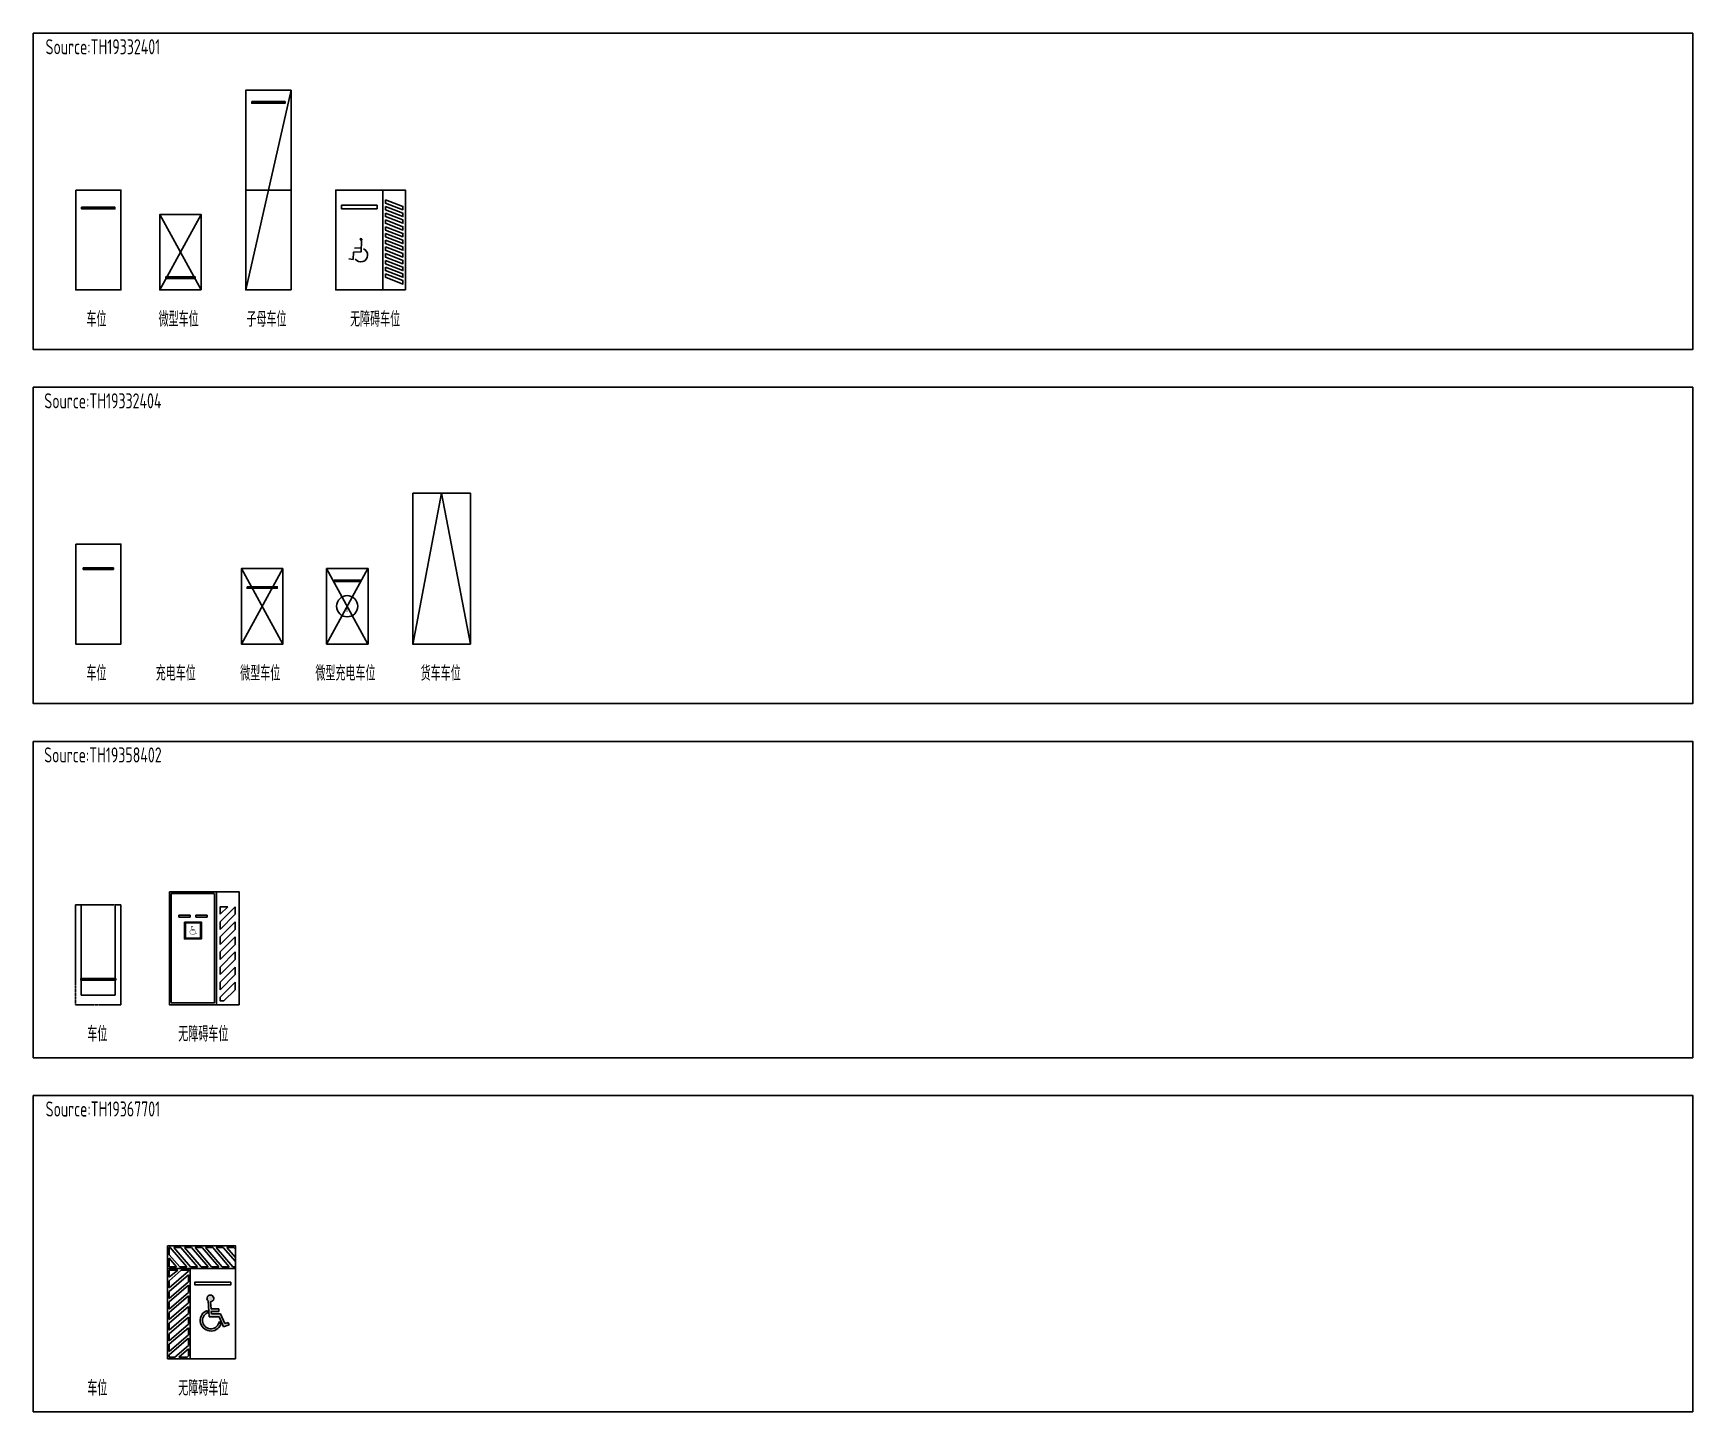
# Model space of a CAD drawing. Header units: millimetres. Extents: x 4401 to 92484, y 1885 to 582422.
# Drawn here: x 4401 to 92484, y 133425 to 206592 of the extents above; entities that cross this region are included whole.
import ezdxf
from ezdxf.enums import TextEntityAlignment as Align

# ---------------------------------------------------------------- set-up
doc = ezdxf.new("R2010")
doc.units = ezdxf.units.MM
doc.header["$MEASUREMENT"] = 0
for name, pattern in [('$0$__附着_A09-行车流线_SEN23M28_设计区$0$DASH', [0.35, 0.25, -0.1]), ('0502方兴地下车库$0$135$0$HIDDEN', [0.375, 0.25, -0.125]), ('DASH', [0.35, 0.25, -0.1])]:
    doc.linetypes.add(name, pattern=pattern)
for name, color, linetype in [('$0$STD-PARK', 103, '$0$__附着_A09-行车流线_SEN23M28_设计区$0$DASH'), ('AD-NOTE-BLPT', 3, 'Continuous'), ('AE-ELEV-4', 251, 'Continuous'), ('AE-ELEV-CAR', 85, 'Continuous'), ('AE-EQPM-CARS', 66, 'Continuous'), ('C-XREF-INT', 7, 'Continuous'), ('E-UNIV-NOTE', 6, 'Continuous')]:
    doc.layers.add(name, color=color, linetype=linetype)
doc.layers.add('A-chongdian', color=4, linetype='Continuous', lineweight=30)
doc.styles.add('TH-STYLE1', font='Stfangso_0.ttf', dxfattribs={"width": 0.699999988079071})
doc.styles.add('TH-STYLE3', font='TSSDENG', dxfattribs={"width": 0.7, "bigfont": 'TSSDCHN'})

# ---------------------------------------------------------------- blocks, each defined once
blk = doc.blocks.new('B3-B1$0$A$C2E4A0B49')
at = {"layer": 'AE-ELEV-4', "ltscale": 0.5}
h = blk.add_hatch(color=256, dxfattribs=at)
edge = h.paths.add_edge_path()
edge.add_line((501119366.4408658, 304287856.8157343), (501118885.0178684, 304287845.6895401))
edge.add_line((501118885.0178684, 304287845.6895401), (501118873.9982492, 304287984.4723058))
edge.add_line((501118873.9982492, 304287984.4723058), (501119271.84911, 304287984.4723058))
edge.add_line((501119271.84911, 304287984.4723058), (501119271.84911, 304288109.531516))
edge.add_line((501119271.84911, 304288109.531516), (501118864.0683069, 304288109.531516))
edge.add_line((501118864.0683069, 304288109.531516), (501118833.8946769, 304288489.5428169))
edge.add_ellipse((501118827.0584331, 304288670.2221206), major_axis=(88.65352452963383, 157.582669145573), ratio=0.9999999994636292, start_angle=211.528248532127, end_angle=526.7567482809014)
edge.add_line((501118704.6625954, 304288537.1394247), (501118771.4000692, 304287696.6374932))
edge.add_line((501118771.4000692, 304287696.6374932), (501119300.1573995, 304287696.6374932))
edge.add_line((501119300.1573995, 304287696.6374932), (501119532.0691646, 304287168.1199806))
edge.add_line((501119532.0691646, 304287168.1199806), (501119819.6392935, 304287265.4786259))
edge.add_line((501119819.6392935, 304287265.4786259), (501119768.6190069, 304287395.2896965))
edge.add_line((501119768.6190069, 304287395.2896965), (501119593.8215221, 304287338.624435))
edge.add_line((501119593.8215221, 304287338.624435), (501119366.4408658, 304287856.8157343))
edge = h.paths.add_edge_path()
edge.add_line((501118669.3889464, 304287901.6037149), (501118669.3889464, 304288036.243369))
edge.add_ellipse((501118854.8876151, 304287501.9206589), major_axis=(-187.4907273427078, 533.6269687585419), ratio=0.9999999998415813, start_angle=-0.2137486829934297, end_angle=229.5899344884044)
edge.add_line((501119382.7457821, 304287298.7550366), (501119291.6455415, 304287443.6213019))
edge.add_ellipse((501118854.8876151, 304287501.9206589), major_axis=(-204.9593202917039, 390.0615058903591), ratio=0.9999999998124227, start_angle=-2.8231599266949274, end_angle=234.67712895061038, ccw=False)
for p, q in [((501118669.3889464, 304287901.6037149), (501118669.3889464, 304288036.243369)), ((501118704.6625954, 304288537.1394247), (501118771.4000692, 304287696.6374932)), ((501118771.4000692, 304287696.6374932), (501119300.1573995, 304287696.6374932)), ((501118864.0683069, 304288109.531516), (501118833.8946769, 304288489.5428169)), ((501119271.84911, 304288109.531516), (501118864.0683069, 304288109.531516)), ((501118885.0178684, 304287845.6895401), (501118873.9982492, 304287984.4723058)), ((501118873.9982492, 304287984.4723058), (501119271.84911, 304287984.4723058)), ((501119366.4408658, 304287856.8157343), (501118885.0178684, 304287845.6895401)), ((501119271.84911, 304287984.4723058), (501119271.84911, 304288109.531516)), ((501119300.1573995, 304287696.6374932), (501119532.0691646, 304287168.1199806)), ((501119593.8215221, 304287338.624435), (501119366.4408658, 304287856.8157343)), ((501119382.7457821, 304287298.7550366), (501119291.6455415, 304287443.6213019)), ((501119532.0691646, 304287168.1199806), (501119819.6392935, 304287265.4786259)), ((501119768.6190069, 304287395.2896965), (501119593.8215221, 304287338.624435)), ((501119819.6392935, 304287265.4786259), (501119768.6190069, 304287395.2896965))]:
    blk.add_line(p, q, dxfattribs=at)
for centre, major_axis, ratio, start_param, end_param in [((501118827.0584331, 304288670.2221206), (88.65352452963383, 157.582669145573), 0.9999999994636292, 3.691864397862479, 9.193639614600709), ((501118854.8876151, 304287501.9206589), (-187.4907273427078, 533.6269687585419), 0.9999999998415813, -0.003730618290036958, 4.007100286260739), ((501118854.8876151, 304287501.9206589), (-204.9593799898826, 390.0614745217155), 0.9999999998124227, -0.04927358907930923, 4.095888426267334)]:
    blk.add_ellipse(centre, major_axis=major_axis, ratio=ratio, start_param=start_param, end_param=end_param, dxfattribs=at)
blk = doc.blocks.new('wzacw')
at = {"layer": 'AE-ELEV-4'}
for p, q in [((593273.928449407, 915272.038230089), (593918.6622185674, 916018.956219268)), ((593273.928449407, 915489.1200119114), (593731.2789215548, 916018.9562192672)), ((593273.928449407, 915923.2835755609), (593356.5123275246, 916018.9562192672)), ((593410.0954792635, 914995.6228859347), (594293.4288125976, 916018.956219268)), ((593597.4787762775, 914995.6228859355), (594480.8121096101, 916018.9562192688)), ((593972.2453703061, 914995.6228859355), (594855.5787036403, 916018.9562192688)), ((594159.6286673213, 914995.6228859338), (595042.9620006545, 916018.9562192688)), ((594534.3952613499, 914995.6228859355), (595417.7285946831, 916018.9562192697)), ((594721.7785583641, 914995.6228859355), (595605.1118916974, 916018.9562192672)), ((595096.5451523925, 914995.6228859338), (595979.878485726, 916018.9562192672)), ((595283.9284494068, 914995.6228859338), (596167.2617827402, 916018.956219268)), ((595658.6950434353, 914995.6228859355), (596542.0283767688, 916018.9562192655)), ((595846.0783404489, 914995.6228859347), (596729.4116737829, 916018.956219268)), ((596873.9284494076, 914907.2895526021), (595673.9284494076, 914907.2895526021)), ((595762.2617827401, 914757.572195874), (596785.5951160743, 913874.2388625415)), ((595762.2617827409, 914570.1888988606), (596785.5951160735, 913686.8555655272)), ((596145.6443533739, 914818.9562192687), (596785.5951160743, 914249.00545657)), ((596333.0276503898, 914818.9562192695), (596785.5951160751, 914436.3887535842)), ((596873.9284494076, 910107.2895526021), (596873.9284494076, 914907.2895526021)), ((595762.2617827418, 914195.422304832), (596785.5951160751, 913312.0889714978)), ((595762.2617827401, 914008.0390078161), (596785.5951160735, 913124.7056744844)), ((595762.2617827418, 913633.2724137892), (596785.5951160743, 912749.939080455)), ((595762.2617827409, 913445.8891167733), (596785.5951160735, 912562.55578344)), ((595762.2617827393, 913071.1225227447), (596785.5951160751, 912187.7891894131)), ((595762.2617827409, 912883.7392257313), (596785.5951160743, 912000.4058923988)), ((595762.2617827409, 912508.9726317028), (596785.5951160743, 911625.6392983686)), ((595762.2617827393, 912321.5893346877), (596785.5951160743, 911438.2560013543)), ((595762.2617827409, 911946.8227406591), (596785.5951160751, 911063.4894073259)), ((595762.2617827409, 911759.4394436448), (596785.5951160727, 910876.1061103116)), ((595762.2617827393, 911384.6728496164), (596785.5951160727, 910501.339516283)), ((595762.2617827393, 911197.2895526021), (596785.5951160735, 910313.9562192687)), ((595673.9284494076, 910107.2895526021), (596873.9284494076, 910107.2895526021)), ((595762.2617827401, 910635.1396615601), (596271.4378209163, 910195.6228859354)), ((595762.2617827401, 910260.3730675307), (595835.0376593408, 910195.6228859354)), ((595835.0376593408, 910195.6228859354), (596271.4378209163, 910195.6228859354))]:
    blk.add_line(p, q, dxfattribs=at)
blk.add_lwpolyline([(596873.9284494068, 916107.2895526021), (593273.928449407, 916107.2895526021), (593273.928449407, 914907.2895526021), (596873.9284494068, 914907.2895526021)], close=True, dxfattribs=at)
for points in [[(593731.2789215548, 916018.9562192672), (593356.5123275246, 916018.9562192672)], [(594293.4288125976, 916018.956219268), (593918.6622185674, 916018.956219268)], [(594855.5787036403, 916018.9562192688), (594480.8121096101, 916018.9562192688)], [(595417.7285946831, 916018.9562192697), (595042.9620006545, 916018.9562192688)], [(595979.878485726, 916018.9562192672), (595605.1118916974, 916018.9562192672)], [(596542.0283767688, 916018.956219268), (596167.2617827402, 916018.956219268)], [(596220.8449344782, 914995.6228859347), (596785.5951160735, 915630.37306753), (596785.5951160735, 916018.9562192672), (596729.4116737822, 916018.9562192672)], [(596408.2282314925, 914995.6228859338), (596785.5951160735, 914995.6228859355), (596785.5951160735, 915442.9897705165), (596408.2282314925, 914995.6228859355)], [(593273.928449407, 914995.6228859347), (593410.0954792635, 914995.6228859347)], [(593597.4787762775, 914995.6228859355), (593972.2453703061, 914995.6228859355)], [(594159.6286673213, 914995.6228859338), (594534.3952613499, 914995.6228859355)], [(594721.7785583641, 914995.6228859355), (595096.5451523925, 914995.6228859338)], [(595283.9284494068, 914995.6228859338), (595658.6950434353, 914995.6228859355)], [(596145.6443533739, 914818.9562192687), (595762.2617827393, 914818.9562192687), (595762.2617827401, 914757.572195874)], [(595762.2617827409, 914570.1888988606), (595762.2617827418, 914195.422304832)], [(595846.0783404496, 914995.6228859363), (596220.8449344782, 914995.6228859347)], [(596785.5951160751, 914436.3887535842), (596785.5951160743, 914818.9562192687), (596333.0276503898, 914818.9562192695)], [(595762.2617827401, 914008.0390078161), (595762.2617827418, 913633.2724137892)], [(595762.2617827409, 913445.8891167733), (595762.2617827393, 913071.1225227447)], [(596785.5951160743, 913874.2388625415), (596785.5951160743, 914249.00545657)], [(596785.5951160751, 913312.0889714978), (596785.5951160735, 913686.8555655272)], [(595762.2617827409, 912883.7392257313), (595762.2617827409, 912508.9726317028)], [(596785.5951160743, 912749.939080455), (596785.5951160735, 913124.7056744844)], [(596785.5951160751, 912187.7891894131), (596785.5951160735, 912562.55578344)], [(595762.2617827393, 912321.5893346877), (595762.2617827409, 911946.8227406591)], [(595762.2617827409, 911759.4394436448), (595762.2617827393, 911384.6728496164)], [(596785.5951160743, 911625.6392983686), (596785.5951160743, 912000.4058923988)], [(595762.2617827393, 911197.2895526021), (595762.2617827409, 910822.5229585735)], [(595762.2617827409, 910822.5229585735), (596488.5196027381, 910195.6228859354), (596785.5951160735, 910195.6228859354), (596785.5951160735, 910313.9562192687)], [(596785.5951160751, 911063.4894073259), (596785.5951160743, 911438.2560013543)], [(596785.5951160727, 910501.339516283), (596785.5951160727, 910876.1061103116)], [(595762.2617827418, 910635.1396615593), (595762.2617827401, 910260.3730675307)]]:
    blk.add_lwpolyline(points, dxfattribs=at)
at = {"layer": 'AE-EQPM-CARS', "linetype": 'ByBlock'}
for points in [[(593273.928449407, 910107.2895526027), (593273.9284494068, 914907.2895526022), (595673.9284494069, 914907.2895526022), (595673.9284494069, 910107.2895526027)], [(593523.9284492955, 914182.2895526134), (593523.9284492953, 914032.2895526129), (595423.9284492952, 914032.2895525969), (595423.928449295, 914182.2895525973)]]:
    blk.add_lwpolyline(points, close=True, dxfattribs=at)
at = {"layer": 'AE-ELEV-4', "extrusion": (2.647602742308784e-23, 1.000000004421456e-16, -1), "zscale": -1, "rotation": 359.9999030966911}
blk.add_blockref('B3-B1$0$A$C2E4A0B49', (-501713945.4839591, -303374509.7812051), dxfattribs=at)
blk = doc.blocks.new('$0$A$C6356253C')
at = {"layer": '$0$STD-PARK', "linetype": '$0$__附着_A09-行车流线_SEN23M28_设计区$0$DASH', "ltscale": 2}
for p, q in [((1199.999998219311, 5300.000000368454), (-1200.000001773238, 5299.999999630381)), ((-1200.000001773238, 5299.999999630381), (-1200, -3.693858162e-07)), ((1200, 3.693858162e-07), (1199.999998219311, 5300.000000368454)), ((-1200, -3.693858162e-07), (1200, 3.693858162e-07))]:
    blk.add_line(p, q, dxfattribs=at)
at = {"layer": '$0$STD-PARK', "color": 8, "linetype": 'ByBlock', "ltscale": 2}
for p, q in [((-900.0000008642673, 499.9999997584382), (-900.0000017806888, 5299.99999975611)), ((899.9999982193112, 5300.000000128173), (899.9999991357327, 500.0000000145519)), ((-925.3354955222458, 1299.999999743304), (-925.3354955371469, 1391.999999742373)), ((-925.3354955371469, 1391.999999742373), (924.9999995324761, 1392.000000239233)), ((924.9999995548278, 1300.000000239699), (-925.3354955222458, 1299.999999743304)), ((924.9999995324761, 1392.000000239233), (924.9999995548278, 1300.000000239699)), ((899.9999991357327, 500.0000000145519), (-900.0000008642673, 499.9999997584382))]:
    blk.add_line(p, q, dxfattribs=at)
blk = doc.blocks.new('无障碍车位1')
at = {"layer": 'AE-EQPM-CARS'}
for p, q in [((499.9999995979015, 4750.000000001863), (1099.999999597901, 4750.000000004657)), ((499.9999995979015, 4750.000000001863), (499.9999995979015, 4650.000000001863)), ((499.9999995979015, 4650.000000001863), (1099.999999597901, 4650.000000004657)), ((1099.999999597901, 4750.000000004657), (1099.999999597901, 4650.000000004657)), ((1399.999999579275, 4750.000000008848), (1999.999999579275, 4750.000000011642)), ((1399.999999579275, 4650.000000008848), (1399.999999579275, 4750.000000008848)), ((1399.999999579275, 4650.000000008848), (1999.999999579275, 4650.000000011642)), ((1999.999999579275, 4650.000000011642), (1999.999999579275, 4750.000000011642)), ((3499.999999542022, 5199.999999982771), (2699.999999591848, 4400.000000032596)), ((3099.999999566935, 5199.999999982771), (2699.999999591848, 4800.000000007451)), ((3499.999999542022, 4799.999999982771), (2699.999999591848, 4000.000000032596)), ((3499.999999542022, 4399.999999982771), (2699.999999591848, 3600.000000032596)), ((3499.999999542022, 3999.999999982771), (2699.999999591848, 3200.000000032596)), ((3499.999999542022, 3599.999999982771), (2699.999999591848, 2800.000000032596)), ((3499.999999542022, 3199.999999982771), (2699.999999591848, 2400.000000032596)), ((3499.999999542022, 2799.999999982771), (2699.999999591848, 2000.000000032596)), ((3499.999999542022, 2399.999999982771), (2699.999999591848, 1600.000000032596)), ((3499.999999542022, 1999.999999982771), (2699.999999591848, 1200.000000032596)), ((3499.999999542022, 1599.999999982771), (2699.999999591848, 800.0000000325963)), ((3499.999999542022, 1199.999999982771), (2699.999999591848, 400.0000000325963)), ((3499.999999542022, 799.9999999827705), (2899.999999631429, 200.0000000721775))]:
    blk.add_line(p, q, dxfattribs=at)
for points in [[(-4.097819328308105e-07, 6000.000000001863), (2499.999999590684, 5999.999999977183), (2499.99999953527, -2.281740307807922e-08), (0, 0)], [(2499.999999597901, 5999.999999977183), (3699.999999542022, 5999.999999977183), (3699.999999542022, 7.217749953269958e-08), (2499.999999591848, 7.217749953269958e-08)], [(799.9999995885883, 4390.000000002794), (1699.999999588588, 4390.000000002794), (1699.999999588588, 3490.000000002794), (799.9999995885883, 3490.000000002794)], [(849.9999995885883, 4340.000000002794), (1649.999999588588, 4340.000000002794), (1649.999999588588, 3540.000000002794), (849.9999995885883, 3540.000000002794)]]:
    blk.add_lwpolyline(points, close=True, dxfattribs=at)
at = {"layer": 'AE-EQPM-CARS', "color": 251, "linetype": 'DASH'}
blk.add_lwpolyline([(99.99999959697016, 5900.000000000931), (2399.999999589752, 5899.999999978114), (2399.999999536201, 99.99999997811392), (99.99999999301508, 99.99999999906868)], close=True, dxfattribs=at)
at = {"layer": 'AE-EQPM-CARS'}
for points in [[(2499.999999590684, 5999.999999977183), (3699.999999592314, 5999.999999977183), (3699.999999536667, -3.725290298461914e-08), (2499.99999953527, -2.281740307807922e-08)], [(2699.999999591848, 4800.000000007451), (2699.999999591848, 5199.999999982771), (3099.999999566935, 5199.999999982771)], [(3499.999999542022, 5199.999999982771), (3499.999999542022, 4799.999999982771)], [(2699.999999591848, 4000.000000032596), (2699.999999591848, 4400.000000032596)], [(2699.999999591848, 3200.000000032596), (2699.999999591848, 3600.000000032596)], [(3499.999999542022, 4399.999999982771), (3499.999999542022, 3999.999999982771)], [(3499.999999542022, 3599.999999982771), (3499.999999542022, 3199.999999982771)], [(2699.999999591848, 2400.000000032596), (2699.999999591848, 2800.000000032596)], [(3499.999999542022, 2799.999999982771), (3499.999999542022, 2399.999999982771)], [(2699.999999591848, 1600.000000032596), (2699.999999591848, 2000.000000032596)], [(3499.999999542022, 1999.999999982771), (3499.999999542022, 1599.999999982771)], [(2699.999999591848, 800.0000000325963), (2699.999999591848, 1200.000000032596)], [(3499.999999542022, 1199.999999982771), (3499.999999542022, 799.9999999827705)], [(2899.999999631429, 200.0000000721775), (2699.999999591848, 200.0000000721775), (2699.999999591848, 400.0000000325963)]]:
    blk.add_lwpolyline(points, dxfattribs=at)
at = {"layer": 'AE-EQPM-CARS', "const_width": 19.20000000000647}
blk.add_lwpolyline([(1163.025386165129, 3995.683606331702, 1.284984704251645), (1371.459745223867, 3791.100010610186, 1.467757040373327)], format="xyb", dxfattribs=at)
for points in [[(1174.069008046994, 4156.490010633133), (1204.470433495473, 3923.476894150488), (1371.161242405651, 3923.476894152351), (1415.005475023994, 3762.71511530783), (1477.462825260125, 3776.571689880919)], [(1192.352851813659, 4001.462006140035), (1337.244005852612, 4001.462006141432)]]:
    blk.add_lwpolyline(points, dxfattribs=at)
at = {"layer": 'AE-EQPM-CARS', "const_width": 38.40000000001293}
blk.add_lwpolyline([(1184.011127704522, 4150.973512497265, 1), (1221.29578966694, 4150.973512497731, 1)], format="xyb", close=True, dxfattribs=at)
blk = doc.blocks.new('小型车位')
for points in [[(-2.7939677e-09, 5299.999999999302), (2.3283064e-09, -1.6298145e-09), (2400.000000001397, 2.328306e-10), (2399.999999997206, 5299.999999999767)], [(315.999999998603, 4391.999999998136), (2083.999999998138, 4392), (2083.999999998138, 4299.999999999534), (315.9999999981374, 4299.999999999302)]]:
    blk.add_lwpolyline(points, close=True)
blk = doc.blocks.new('微型车位4')
for p, q in [((1.100000000002637, 2.000000000010913), (-1.100000224942959, -1.99999987626802)), ((1.099999775056403, -1.999999999988403), (-1.09999999999809, 2.000000123732434))]:
    blk.add_line(p, q)
for points in [[(-1.09999999999809, 2.000000123732434), (-1.100000224942959, -1.99999987626802), (1.099999775056403, -1.999999999988403), (1.100000000002637, 2.000000000010913)], [(-0.7840000337400852, 1.400000105959861), (0.783999966259671, 1.400000017780939), (0.7839999610864652, 1.308000017781296), (-0.7840000389142006, 1.308000105960672)]]:
    blk.add_lwpolyline(points, close=True)
blk = doc.blocks.new('子母车位1')
for points in [[(1199.999999811873, 5300.000000057742), (-1200.000000068918, 5300.000000054716), (-1200.000000198139, 10600.00000005471), (1199.999999685213, 10600.00000005751)], [(-884.0000003145543, 9999.999999492664), (883.999999685213, 9999.999999492664), (883.999999685213, 9907.999999492664), (-884.0000003145543, 9907.999999492664)], [(1199.999999940861, 9.313226e-10), (-1199.999999939464, -4.656613e-10), (-1200.000000068452, 5299.999999996973), (1199.999999810941, 5300.000000001165)]]:
    blk.add_lwpolyline(points, close=True)
blk.add_lwpolyline([(-1199.999999939464, -4.656613e-10), (1199.999999812804, 10600.00000005611)])
blk = doc.blocks.new('无障碍车位3')
for p, q in [((-46392.62915816891, 247096.922786449), (-46392.62915783701, 248996.9227864488)), ((-46392.62915783701, 248996.9227864488), (-46192.62915783725, 248996.9227864138)), ((-46192.62915816867, 247096.9227864143), (-46192.62915783725, 248996.9227864138)), ((-46392.62915816891, 247096.922786449), (-46192.62915816913, 247096.9227864141))]:
    blk.add_line(p, q)
for points in [[(-41892.62915183381, 250496.9227855377), (-41892.62915204372, 249296.9227855367), (-47192.62915778648, 249296.9227865894), (-47192.62915757682, 250496.9227865903)], [(-46682.14723235741, 249431.7773867719), (-46503.10620330903, 249431.7773867423), (-46145.02414504333, 250362.0681858788), (-46324.06517409522, 250362.0681859098)], [(-46324.06517425644, 249431.7773867114), (-46145.02414520667, 249431.7773866799), (-45786.9420869433, 250362.0681858141), (-45965.98311599332, 250362.0681858474)], [(-45965.98311615572, 249431.7773866487), (-45786.94208710524, 249431.7773866173), (-45428.86002884235, 250362.0681857538), (-45607.90105789284, 250362.068185785)], [(-45607.90105805453, 249431.7773865861), (-45428.86002900451, 249431.7773865533), (-45070.77797074045, 250362.0681856912), (-45249.81899979117, 250362.0681857224)], [(-45249.81899995333, 249431.7773865237), (-45070.77797090192, 249431.7773864925), (-44712.69591263786, 250362.0681856288), (-44891.73694168997, 250362.0681856599)], [(-44891.7369418533, 249431.7773864611), (-44712.69591280003, 249431.7773864298), (-44354.61385453759, 250362.0681855661), (-44533.65488358901, 250362.0681855976)], [(-44533.65488375141, 249431.7773863989), (-44354.61385469906, 249431.7773863675), (-43996.53179643547, 250362.0681855037), (-44175.57282548711, 250362.0681855349)], [(-44175.57282564952, 249431.7773863363), (-43996.53179659812, 249431.7773863051), (-43638.44973833473, 250362.0681854411), (-43817.49076738546, 250362.0681854723)], [(-43817.49076754786, 249431.7773862736), (-43638.44973849714, 249431.7773862424), (-43280.36768023379, 250362.0681853768), (-43459.40870928543, 250362.0681854099)], [(-43459.40870944667, 249431.7773862113), (-43280.36768039712, 249431.7773861798), (-42922.28562213259, 250362.0681853142), (-43101.32665118262, 250362.0681853473)], [(-43101.32665134384, 249431.7773861486), (-42922.28562229708, 249431.7773861174), (-42564.20356403, 250362.0681852537), (-42743.24459308048, 250362.0681852849)], [(-42743.24459324287, 249431.7773860862), (-42564.2035641924, 249431.777386055), (-42206.12150592973, 250362.0681851913), (-42385.16253498044, 250362.0681852225)], [(-47192.62915778905, 249296.9227865894), (-47192.6291582263, 246796.9227865876), (-41892.6291582284, 246796.9227855403), (-41892.6291577916, 249296.9227855405)]]:
    blk.add_lwpolyline(points, close=True)
at = {"layer": 'AD-NOTE-BLPT', "color": 8}
blk.add_lwpolyline([(-44080.37522786808, 248265.565097222, -1.323530440668285), (-43529.85203555667, 247835.0369699363, 3.460136572253069)], format="xyb", dxfattribs=at)
blk.add_lwpolyline([(-44579.205847807, 248187.2589512143, -1), (-44573.33123041199, 248100.6471011673, -1)], format="xyb", close=True, dxfattribs=at)
for points in [[(-44517.05737848672, 248159.3562235252), (-43923.15379091666, 248150.2948538825), (-43895.22020582586, 247738.4587460998), (-43509.1958786433, 247719.0932564383), (-43539.70176486857, 247485.4867389227)], [(-44130.77678043301, 248136.2124210728), (-44106.94353842676, 247784.8293197641)]]:
    blk.add_lwpolyline(points, dxfattribs=at)
blk = doc.blocks.new('非机')
at = {"layer": 'AE-ELEV-CAR'}
for points in [[(-4.215508e-10, 2399.99999999974), (0, 0), (5299.999999999812, -4.547e-13), (5299.999999999391, 2400.000000001603)], [(1259.99999999971, 1999.99999999877), (1260.000000001853, 399.9999999995639), (1340.000000001907, 400.0000000014408), (1339.999999999763, 1999.999999998784)]]:
    blk.add_lwpolyline(points, close=True, dxfattribs=at)
blk = doc.blocks.new('wx')
at = {"linetype": 'Continuous'}
for p, q in [((-1.099999994039536, -7.450580596923828e-09), (1.099999997764826, 4)), ((1.099999994039536, -3.725290298461914e-09), (-1.099999994039536, 4))]:
    blk.add_line(p, q, dxfattribs=at)
for points in [[(-1.099999994039536, -7.450580596923828e-09), (1.099999994039536, -3.725290298461914e-09), (1.099999997764826, 4), (-1.099999994039536, 4)], [(0.8000000007450581, 0.9599999897181988), (-0.8000000044703484, 0.9600000008940697), (-0.8000000081956387, 1.039999987930059), (0.8000000044703484, 1.03999999165535)]]:
    blk.add_lwpolyline(points, close=True)
blk = doc.blocks.new('chongdianxiaochewei')
at = {"layer": 'AE-ELEV-CAR', "color": 84}
for p, q in [((26686340971.92524, -27796242581.9455), (26686336971.9252, -27796244774.98191)), ((26686340971.92519, -27796244774.9819), (26686336971.92525, -27796242581.94542))]:
    blk.add_line(p, q, dxfattribs=at)
for points in [[(26686340971.92523, -27796242581.94551), (26686340971.92519, -27796244781.9455), (26686336971.92519, -27796244781.9454), (26686336971.92525, -27796242581.94542)], [(26686340361.92522, -27796242981.94548), (26686340361.92521, -27796244381.94548), (26686340281.9252, -27796244381.94548), (26686340281.92523, -27796242981.94548)]]:
    blk.add_lwpolyline(points, close=True, dxfattribs=at)
at = {"layer": 'AE-ELEV-CAR', "color": 5}
blk.add_circle((26686338976.36105, -27796243672.59099), 562.5000026747922, dxfattribs=at)
at = {"layer": 'AE-ELEV-CAR', "color": 5, "style": 'TH-STYLE1', "text_generation_flag": 4, "width": 0.7000000362948403}
blk.add_text('Y', height=500.0000010675055, rotation=90.00001985038563, dxfattribs=at).set_placement((26686338672.97395, -27796243783.34183))
blk = doc.blocks.new('xiaohuoche')
at = {"layer": 'AE-ELEV-CAR'}
blk.add_lwpolyline([(107230.1778564453, -274684.963596344), (110280.1778564453, -274684.963596344), (110280.17786026, -266684.9635925293), (107230.17786026, -266684.9635925293)], close=True, dxfattribs=at)
blk.add_lwpolyline([(107230.17786026, -274702.3503646851), (108755.17786026, -266684.9635925293), (110280.1778526306, -274684.9635925293)], dxfattribs=at)

msp = doc.modelspace()

# ---------------------------------------------------------------- linework, layer by layer
for points in [[(4400.825452931225, 206591.5554115503), (92483.72808854736, 206591.5554115503), (92483.72808854736, 189800.0125106942), (4400.825452931225, 189800.0125106942)], [(4400.825452931225, 187800.0125106942), (92483.72808854736, 187800.0125106942), (92483.72808854736, 171008.4696098381), (4400.825452931225, 171008.4696098381)], [(4400.825452931225, 169008.4696098382), (92483.72808854736, 169008.4696098382), (92483.72808854736, 152216.926708982), (4400.825452931225, 152216.926708982)], [(4400.825452931225, 150216.926708982), (92483.72808854736, 150216.926708982), (92483.72808854736, 133425.3838081259), (4400.825452931225, 133425.3838081259)]]:
    msp.add_lwpolyline(points, close=True)

# ---------------------------------------------------------------- block references
at = {"layer": '$0$STD-PARK', "linetype": 'ByBlock', "ltscale": 4}
msp.add_blockref('$0$A$C6356253C', (7854.331446643453, 155029.2969937504), dxfattribs=at)
at = {"layer": 'A-chongdian', "rotation": 89.99999999999999}
msp.add_blockref('chongdianxiaochewei', (-27796222607.32608, -26686162797.66658, -5.053449359665452e-08), dxfattribs=at)
at = {"layer": 'AE-ELEV-CAR'}
msp.add_blockref('xiaohuoche', (-82677.65041632124, 448859.222204324, -5.053449359665452e-08), dxfattribs=at)
at = {"layer": 'AE-ELEV-CAR', "color": 2, "xscale": -1, "rotation": 89.99999997847634}
msp.add_blockref('非机', (9055.994934869464, 179474.2587277518, -2.526724679832726e-08), dxfattribs=at)
at = {"layer": 'AE-ELEV-CAR', "color": 2, "xscale": 999.9999999999998, "yscale": 999.9999999999998, "zscale": 999.9999999999998, "rotation": 179.9999999884643}
msp.add_blockref('wx', (16551.4829480981, 178174.2586643995, -5.053449359665452e-08), dxfattribs=at)
at = {"layer": 'AE-EQPM-CARS', "linetype": '0502方兴地下车库$0$135$0$HIDDEN'}
for name, p in [('子母车位1', (16884.03381974727, 192965.8016286072, -2.526724679832726e-08)), ('小型车位', (6655.994938686956, 192965.8016286081, -2.526724679832726e-08))]:
    msp.add_blockref(name, p, dxfattribs=at)
at = {"layer": 'AE-EQPM-CARS', "linetype": '0502方兴地下车库$0$135$0$HIDDEN', "rotation": 270.0000000025975}
msp.add_blockref('无障碍车位3', (-226338.8478835266, 151073.1724591914, -2.526724679832726e-08), dxfattribs=at)
at = {"layer": 'AE-EQPM-CARS', "linetype": '0502方兴地下车库$0$135$0$HIDDEN', "xscale": 1000.000000000053, "yscale": 1000.000000000053, "zscale": 1000.000000000053, "rotation": 180}
msp.add_blockref('微型车位4', (12219.93091715436, 194965.8016904792, -2.526724679832726e-08), dxfattribs=at)
at = {"layer": 'AE-EQPM-CARS', "xscale": -1}
msp.add_blockref('wzacw', (608407.4538509386, -773869.5354597081), dxfattribs=at)
at = {"layer": 'C-XREF-INT'}
msp.add_blockref('无障碍车位1', (11626.89453816047, 155029.2969941198), dxfattribs=at)

# ---------------------------------------------------------------- texts
at = {"layer": 'E-UNIV-NOTE', "style": 'TH-STYLE3', "width": 0.699999988079071}
for s, p in [('Source:TH19332401', (8100.877990120789, 205872.7892481644)), ('车位', (7756.641844073136, 191458.1106106556, -2.526724735728224e-08)), ('微型车位', (12120.57782252226, 191458.1106106556, -2.526724679876094e-08)), ('子母车位', (16784.68072511815, 191458.1106106556, -2.526724679876094e-08)), ('无障碍车位', (22547.05917180236, 191458.1106103328, -2.526724679876094e-08)), ('Source:TH19332404', (8100.877990120789, 187081.2463473083)), ('车位', (7756.641844073136, 172666.5677097995, -2.526724735728224e-08)), ('充电车位', (11966.33508220442, 172666.567684461, -5.053449415560949e-08)), ('微型车位', (16452.12985662557, 172666.567645996, -5.053449415560949e-08)), ('微型充电车位', (20975.26625273736, 172666.5676200941, -5.053449415560949e-08)), ('货车车位', (26028.17441099083, 172666.5675899439, -5.053449359702854e-08)), ('Source:TH19358402', (8100.877990120789, 168289.7034464523)), ('车位', (7804.331446595141, 153521.6059540978)), ('无障碍车位', (13429.89751235681, 153521.6058154858)), ('Source:TH19367701', (8100.877990120789, 149498.160545596)), ('车位', (7804.331446595141, 134730.0630532416)), ('无障碍车位', (13429.89751235681, 134730.0629146296))]:
    msp.add_text(s, height=800, dxfattribs=at).set_placement(p, align=Align.MIDDLE)

doc.saveas('drawing.dxf')
